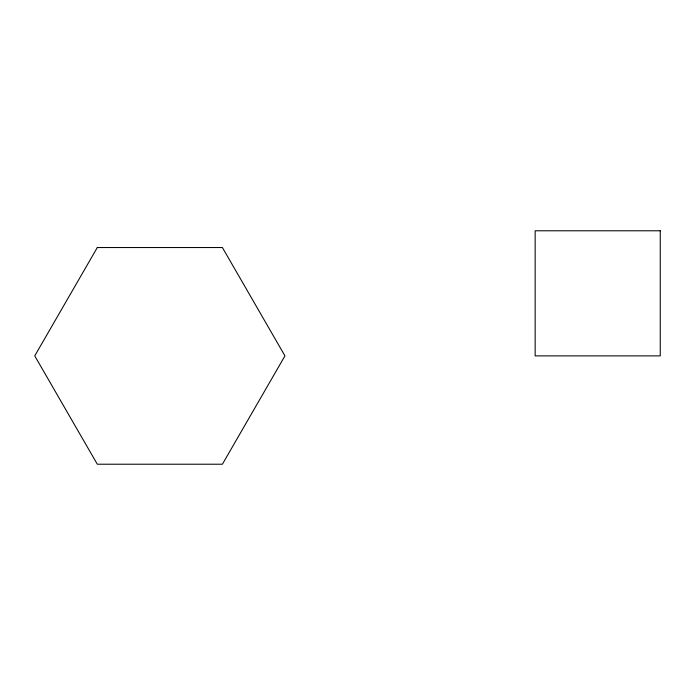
<?xml version="1.0" encoding="UTF-8"?>
<svg xmlns="http://www.w3.org/2000/svg" width="695" height="695" viewBox="0 0 695 695"><rect width="100%" height="100%" fill="white"/><g stroke="black" fill="none" stroke-linecap="round" stroke-linejoin="round"><path stroke-width="1.04" d="M97.3 247.542L34.75 355.883L97.3 464.217L222.4 464.217L284.95 355.883L222.4 247.542L97.3 247.542M660.25 230.783L535.15 230.783L535.15 355.883L660.25 355.883L660.25 230.783"/></g></svg>
